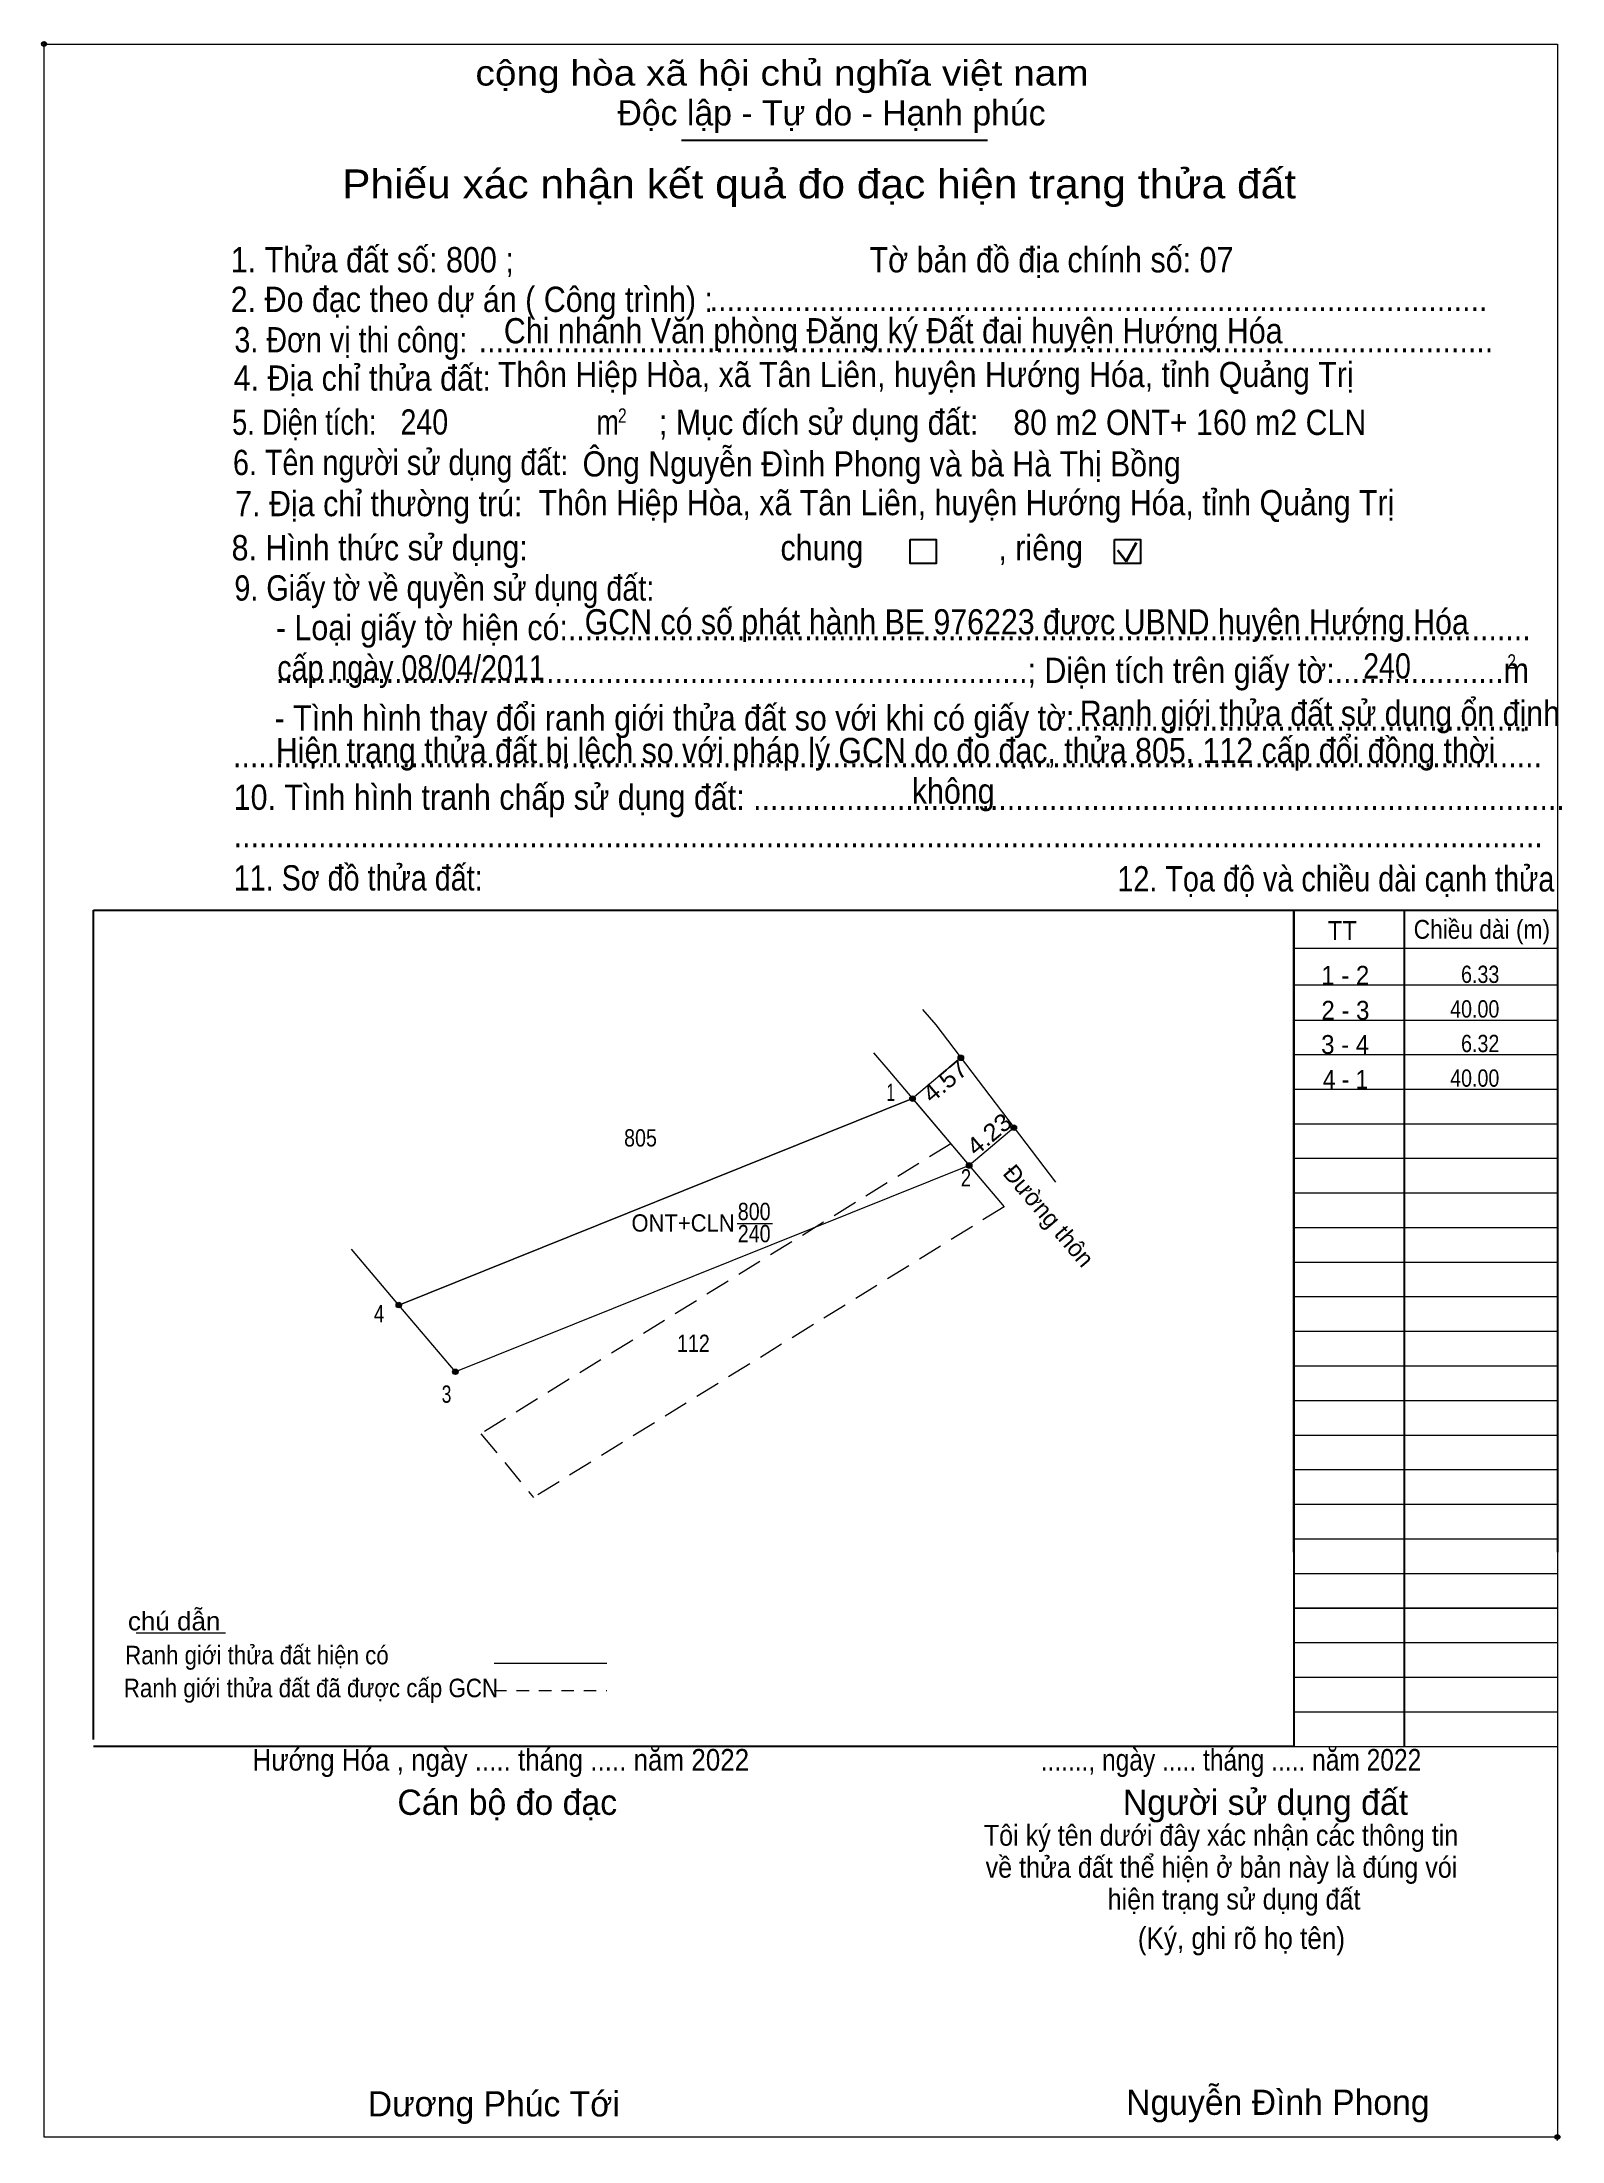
# Model space of a CAD drawing. Header units: metres. Extents: x 548793 to 548908, y 1838802 to 1839188.
# Drawn here: x 548793.1 to 548902.9, y 1839036.2 to 1839187.8 of the extents above.
import ezdxf
from ezdxf.enums import TextEntityAlignment as Align

# ---------------------------------------------------------------- set-up
doc = ezdxf.new("R2010")
doc.units = ezdxf.units.M
doc.header["$LTSCALE"] = 0.6
doc.header["$PDMODE"] = 32
doc.header["$PDSIZE"] = 0.3
doc.linetypes.add('MEDIUM_DASHED', pattern=[4.5, 3, -1.5])
doc.linetypes.add('SHORT_DASHED', pattern=[2.7, 1.5, -1.2])
for name, color, linetype, lineweight in [('1', 7, 'Continuous', 13), ('17', 7, 'Continuous', 13), ('2', 7, 'Continuous', 25), ('23', 7, 'Continuous', 13), ('30', 7, 'Continuous', 13), ('36', 7, 'Continuous', 13), ('6', 7, 'Continuous', 13), ('63', 7, 'Continuous', 13)]:
    doc.layers.add(name, color=color, linetype=linetype, lineweight=lineweight)
doc.layers.add('10', color=7, linetype='Continuous')

msp = doc.modelspace()

# ---------------------------------------------------------------- hatches: boundary and pattern name
at = {"layer": '63'}
for points in [[(548859.68, 1839114.44, 1), (548859.28, 1839114.44, 1)], [(548856.19, 1839111.49, 1), (548855.79, 1839111.49, 1)], [(548863.51, 1839109.39, 1), (548863.11, 1839109.39, 1)], [(548860.28, 1839106.66, 1), (548859.88, 1839106.66, 1)], [(548819.07, 1839096.57, 1), (548818.67, 1839096.57, 1)], [(548823.16, 1839091.75, 1), (548822.76, 1839091.75, 1)]]:
    msp.add_hatch(color=256, dxfattribs=at).paths.add_polyline_path(points)

# ---------------------------------------------------------------- linework, layer by layer
at = {"layer": '1'}
msp.add_lwpolyline([(548855.99, 1839111.49), (548860.08, 1839106.66), (548822.96, 1839091.75), (548818.87, 1839096.57)], close=True, dxfattribs=at)
at = {"layer": '17'}
msp.add_line((548799.9, 1839072.88), (548806.35, 1839072.88), dxfattribs=at)
at = {"layer": '2'}
for p, q in [((548839.3, 1839180.76), (548861.41, 1839180.76)), ((548796.8, 1839125.1), (548883.55, 1839125.1)), ((548796.8, 1839065.17), (548796.8, 1839125.1)), ((548883.55, 1839125.1), (548883.55, 1839064.68)), ((548883.55, 1839064.68), (548796.8, 1839064.68))]:
    msp.add_line(p, q, dxfattribs=at)
at = {"layer": '2', "lineweight": 35}
for p, q in [((548870.8, 1839151.12), (548871.42, 1839150.31)), ((548871.42, 1839150.31), (548872.18, 1839151.67))]:
    msp.add_line(p, q, dxfattribs=at)
at = {"layer": '2', "lineweight": 13}
msp.add_lwpolyline([(548793.24, 1839187.7), (548902.6, 1839187.7), (548902.6, 1839036.45), (548793.24, 1839036.45)], close=True, dxfattribs=at)
at = {"layer": '2'}
for points in [[(548855.81, 1839151.9), (548857.69, 1839151.9), (548857.69, 1839150.15), (548855.81, 1839150.15)], [(548870.59, 1839151.9), (548872.47, 1839151.9), (548872.47, 1839150.15), (548870.59, 1839150.15)]]:
    msp.add_lwpolyline(points, close=True, dxfattribs=at)
for p in [(548793.24, 1839187.7), (548902.59, 1839036.45)]:
    msp.add_point(p, dxfattribs=at)
at = {"layer": '23'}
msp.add_line((548854.21, 1839113.59), (548862.61, 1839103.67), dxfattribs=at)
msp.add_line((548854.21, 1839113.59), (548862.61, 1839103.67), dxfattribs=at)
for points in [[(548856.72, 1839117.93), (548857.67, 1839116.83), (548866.31, 1839105.45)], [(548853.18, 1839114.8), (548854.21, 1839113.59), (548862.61, 1839103.67)]]:
    msp.add_lwpolyline(points, dxfattribs=at)
at = {"layer": '30', "lineweight": 25}
for p, q in [((548883.55, 1839078.72), (548883.55, 1839125.1)), ((548891.51, 1839125.1), (548891.51, 1839064.68))]:
    msp.add_line(p, q, dxfattribs=at)
at = {"layer": '30'}
for p, q in [((548883.55, 1839122.37), (548902.6, 1839122.37)), ((548883.55, 1839119.72), (548902.6, 1839119.72)), ((548883.5, 1839117.17), (548902.55, 1839117.17)), ((548883.55, 1839114.68), (548902.6, 1839114.68)), ((548883.55, 1839112.18), (548902.6, 1839112.18)), ((548883.55, 1839109.68), (548902.6, 1839109.68)), ((548883.55, 1839107.18), (548902.6, 1839107.18)), ((548883.55, 1839104.68), (548902.6, 1839104.68)), ((548883.55, 1839102.18), (548902.6, 1839102.18)), ((548883.55, 1839099.68), (548902.6, 1839099.68)), ((548883.55, 1839097.18), (548902.6, 1839097.18)), ((548883.55, 1839094.68), (548902.6, 1839094.68)), ((548883.55, 1839092.18), (548902.6, 1839092.18)), ((548883.55, 1839089.68), (548902.6, 1839089.68)), ((548883.55, 1839087.18), (548902.6, 1839087.18)), ((548883.55, 1839084.68), (548902.6, 1839084.68)), ((548883.55, 1839082.18), (548902.6, 1839082.18)), ((548883.55, 1839079.68), (548902.6, 1839079.68)), ((548883.55, 1839077.18), (548902.6, 1839077.18)), ((548883.55, 1839074.68), (548902.6, 1839074.68)), ((548883.55, 1839074.67), (548902.6, 1839074.67)), ((548883.55, 1839072.18), (548902.6, 1839072.18)), ((548883.55, 1839069.68), (548902.6, 1839069.68)), ((548883.55, 1839067.18), (548902.6, 1839067.18)), ((548883.55, 1839064.68), (548902.6, 1839064.68))]:
    msp.add_line(p, q, dxfattribs=at)
at = {"layer": '30', "lineweight": 25}
msp.add_lwpolyline([(548883.55, 1839125.1), (548902.6, 1839125.1), (548902.6, 1839078.72)], dxfattribs=at)
at = {"layer": '36'}
for p, q in [((548855.99, 1839111.49), (548818.87, 1839096.57)), ((548860.08, 1839106.66), (548822.96, 1839091.75))]:
    msp.add_line(p, q, dxfattribs=at)
at = {"layer": '36', "linetype": 'MEDIUM_DASHED'}
msp.add_line((548862.61, 1839103.67), (548828.61, 1839082.67), dxfattribs=at)
msp.add_lwpolyline([(548858.75, 1839108.23), (548824.81, 1839087.27), (548828.61, 1839082.67)], dxfattribs=at)
at = {"layer": '36'}
msp.add_lwpolyline([(548822.96, 1839091.75), (548818.87, 1839096.57), (548815.46, 1839100.6)], dxfattribs=at)
at = {"layer": '6'}
msp.add_line((548825.76, 1839070.7), (548833.9, 1839070.7), dxfattribs=at)
at = {"layer": '6', "linetype": 'SHORT_DASHED'}
msp.add_line((548825.76, 1839068.71), (548833.9, 1839068.71), dxfattribs=at)
at = {"layer": '63'}
for p, q in [((548859.48, 1839114.44), (548855.99, 1839111.49)), ((548863.31, 1839109.39), (548860.08, 1839106.66)), ((548843.33, 1839102.46), (548845.87, 1839102.46))]:
    msp.add_line(p, q, dxfattribs=at)
for centre in [(548859.48, 1839114.44), (548855.99, 1839111.49), (548863.31, 1839109.39), (548860.08, 1839106.66), (548818.87, 1839096.57), (548822.96, 1839091.75)]:
    msp.add_circle(centre, 0.2, dxfattribs=at)

# ---------------------------------------------------------------- texts
at = {"layer": '1'}
for s, width, p in [('1', 0.65, (548854.415, 1839111.33)), ('805', 0.85, (548836.335, 1839108.03)), ('2', 0.8, (548859.85, 1839105.14)), ('800', 0.85, (548844.55, 1839102.71)), ('ONT+CLN', 0.95, (548839.41, 1839101.88)), ('240', 0.85, (548844.55, 1839101.11)), ('4', 0.8, (548817.445, 1839095.32)), ('112', 0.85, (548840.155, 1839093.18)), ('3', 0.75, (548822.32, 1839089.51))]:
    msp.add_text(s, height=1.25, dxfattribs=dict(at, width=width)).set_placement(p, align=Align.CENTER)
at = {"layer": '10'}
for s, height, width, p in [('1 - 2', 1.364, 0.95, (548887.26, 1839119.72)), ('2 - 3', 1.364, 0.95, (548887.27, 1839117.19)), ('3 - 4', 1.364, 0.95, (548887.25, 1839114.72)), ('4 - 1', 1.36, 0.9, (548887.28, 1839112.2))]:
    msp.add_text(s, height=height, dxfattribs=dict(at, width=width)).set_placement(p, align=Align.CENTER)
at = {"layer": '2'}
for s, height, width, p in [('cộng hòa xã hội chủ nghĩa việt nam', 1.825, 1.15, (548824.41, 1839184.7)), ('1. Thửa đất số: 800 ;                                          Tờ bản đồ địa chính số: 07', 1.83, 0.9, (548806.73, 1839171.2)), ('2. Đo đạc theo dự án ( Công trình) : ', 1.827, 0.9, (548806.73, 1839168.34)), ('............................................................................................', 1.827, 0.9, (548841.33, 1839168.4)), ('3. Đơn vị thi công:', 1.827, 0.85, (548806.99, 1839165.42)), ('Chi nhánh Văn phòng Đăng ký Đất đai huyện Hướng Hóa', 1.825, 0.9, (548826.46, 1839166.07)), ('........................................................................................................................', 1.827, 0.9, (548824.64, 1839165.42)), ('4. Địa chỉ thửa đất:', 1.827, 0.9, (548806.94, 1839162.65)), ('Thôn Hiệp Hòa, xã Tân Liên, huyện Hướng Hóa, tỉnh Quảng Trị', 1.82, 0.9, (548826.03, 1839162.91)), ('5. Diện tích:', 1.827, 0.8, (548806.83, 1839159.46)), ('240', 1.82, 0.85, (548818.99, 1839159.48)), ('m', 1.825, 0.8, (548833.15, 1839159.46)), ('2', 1.043, 0.8, (548834.71, 1839160.33)), ('; Mục đích sử dụng đất:', 1.825, 0.9, (548837.67, 1839159.46)), ('80 m2 ONT+ 160 m2 CLN', 1.82, 0.9, (548863.27, 1839159.45)), ('6. Tên người sử dụng đất:', 1.827, 0.85, (548806.89, 1839156.55)), ('Ông Nguyễn Đình Phong và bà Hà Thị Bồng', 1.82, 0.9, (548832.15, 1839156.45)), ('7. Địa chỉ thường trú:', 1.827, 0.9, (548807.05, 1839153.58)), ('Thôn Hiệp Hòa, xã Tân Liên, huyện Hướng Hóa, tỉnh Quảng Trị', 1.82, 0.9, (548828.97, 1839153.65)), ('8. Hình thức sử dụng:', 1.827, 0.9, (548806.79, 1839150.39)), ('chung                , riêng', 1.825, 0.9, (548846.45, 1839150.39)), ('9. Giấy tờ về quyền sử dụng đất:', 1.827, 0.85, (548806.99, 1839147.48)), ('     - Loại giấy tờ hiện có:..................................................................................................................', 1.825, 0.9, (548806.94, 1839144.62)), ('GCN có số phát hành BE 976223 được UBND huyện Hướng Hóa ', 1.82, 0.9, (548832.3, 1839145.04)), ('cấp ngày 08/04/2011', 1.82, 0.85, (548810.09, 1839141.71)), ('     .........................................................................................; Diện tích trên giấy tờ:....................m', 1.825, 0.9, (548806.94, 1839141.53)), ('240', 1.82, 0.85, (548888.55, 1839141.85)), ('2', 1.043, 0.8, (548898.97, 1839142.56)), ('     - Tình hình thay đổi ranh giới thửa đất so với khi có giấy tờ:......................................................', 1.825, 0.9, (548806.84, 1839138.09)), ('Ranh giới thửa đất sử dụng ổn định', 1.82, 0.9, (548868.08, 1839138.43)), ('Hiện trạng thửa đất bị lệch so với pháp lý GCN do đo đạc, thửa 805, 112 cấp đổi đồng thời', 1.82, 0.9, (548809.99, 1839135.74)), ('...........................................................................................................................................................', 1.825, 0.9, (548806.89, 1839135.44)), ('10. Tình hình tranh chấp sử dụng đất: ................................................................................................', 1.827, 0.9, (548806.94, 1839132.36)), ('không', 1.825, 0.9, (548855.94, 1839132.8)), ('...........................................................................................................................................................', 1.825, 0.9, (548806.94, 1839129.66)), ('11. Sơ đồ thửa đất:', 1.827, 0.85, (548806.94, 1839126.53)), ('12. Tọa độ và chiều dài cạnh thửa', 1.83, 0.85, (548870.79, 1839126.46)), ('Hướng Hóa , ngày ..... tháng ..... năm 2022', 1.56, 0.9, (548808.3, 1839062.93)), ('......., ngày ..... tháng ..... năm 2022', 1.56, 0.85, (548865.25, 1839062.93)), ('(Ký, ghi rõ họ tên)', 1.565, 0.9, (548872.27, 1839050.04))]:
    msp.add_text(s, height=height, dxfattribs=dict(at, width=width)).set_placement(p)
for s, height, p in [('Độc lập - Tự do - Hạnh phúc', 1.825, (548834.67, 1839181.82)), ('Cán bộ đo đạc', 1.825, (548818.77, 1839059.73)), ('Người sử dụng đất', 1.825, (548871.19, 1839059.73)), ('Dương Phúc Tới', 1.82, (548816.63, 1839037.94)), ('Nguyễn Đình Phong', 1.82, (548871.43, 1839038.05))]:
    msp.add_text(s, height=height, dxfattribs=at).set_placement(p)
for s, height, width, p in [('Phiếu xác nhận kết quả đo đạc hiện trạng thửa đất', 2.086, 1.1, (548849.24, 1839176.55)), ('Tôi ký tên dưới đây xác nhận các thông tin', 1.508, 0.9, (548878.28, 1839057.5)), ('về thửa đất thể hiện ở bản này là đúng vói', 1.508, 0.9, (548878.315, 1839055.19)), ('hiện trạng sử dụng đất', 1.508, 0.9, (548879.22, 1839052.89))]:
    msp.add_text(s, height=height, dxfattribs=dict(at, width=width)).set_placement(p, align=Align.CENTER)
msp.add_text('.', height=0.5216, dxfattribs=at).set_placement((548902.5761, 1839036.16), align=Align.CENTER)
at = {"layer": '30'}
for s, height, width, p in [('Chiều dài (m)', 1.364, 0.9, (548892.2, 1839123.04)), ('TT', 1.36, 0.95, (548885.99, 1839122.96))]:
    msp.add_text(s, height=height, dxfattribs=dict(at, width=width)).set_placement(p)
at = {"layer": '6'}
for s, height, width, p in [('chú dẫn', 1.337, 1.05, (548799.3, 1839073.06)), ('Ranh giới thửa đất hiện có ', 1.337, 0.9, (548799.1, 1839070.61)), ('Ranh giới thửa đất đã được cấp GCN', 1.34, 0.9, (548799, 1839068.23))]:
    msp.add_text(s, height=height, dxfattribs=dict(at, width=width)).set_placement(p)
at = {"layer": '63', "width": 0.85}
for s, p in [('6.33', (548898.39, 1839119.85)), ('40.00', (548898.39, 1839117.35)), ('6.32', (548898.39, 1839114.85)), ('40.00', (548898.39, 1839112.35))]:
    msp.add_text(s, height=1.25, dxfattribs=at).set_placement(p, align=Align.RIGHT)
at = {"layer": '63', "width": 1.1}
for s, rotation, p in [('4.57', 40.207, (548858.7415, 1839112.2754)), ('4.23', 40.205, (548861.9316, 1839108.4469))]:
    msp.add_text(s, height=1.25, rotation=rotation, dxfattribs=at).set_placement(p, align=Align.CENTER)
at = {"layer": '63'}
msp.add_text('Đường thôn', height=1.25, rotation=310.258, dxfattribs=at).set_placement((548865.3504, 1839102.6239), align=Align.CENTER)

doc.saveas('drawing.dxf')
